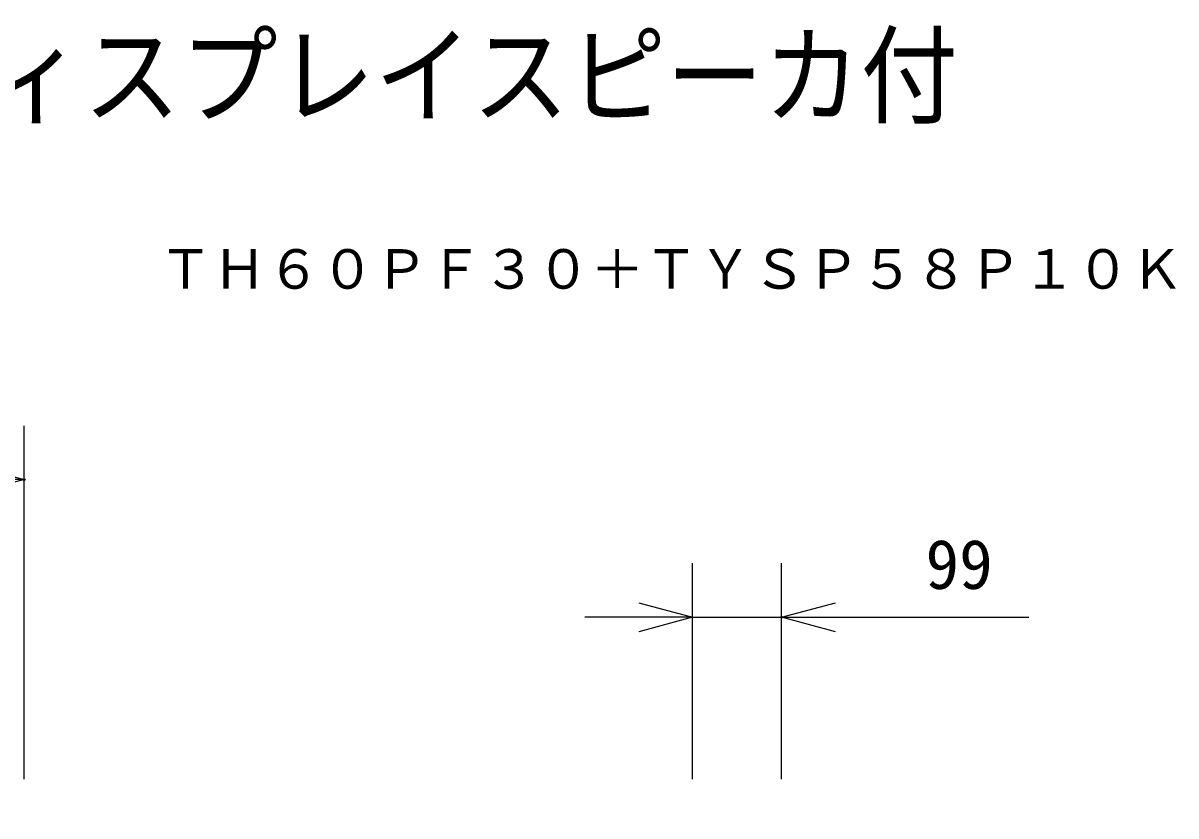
# Model space of a CAD drawing. Units: millimetres, scale not verified. Extents: x -63 to 62, y -57 to 57.
# Drawn here: x 12.48 to 55.2, y 27.39 to 56.78 of the extents above; entities that cross this region are included whole.
import ezdxf
from ezdxf.enums import TextEntityAlignment as Align

# ---------------------------------------------------------------- set-up
doc = ezdxf.new("R2010")
doc.units = ezdxf.units.MM
doc.header["$LTSCALE"] = 0.125
doc.header["$PDMODE"] = 32
doc.header["$PDSIZE"] = 0.0625
for name, color, linetype in [('0-0_0', 7, 'Continuous'), ('0-2_MOJI1', 7, 'Continuous'), ('0-3_TOUROKU', 7, 'Continuous'), ('0-4_DEFPOINTS', 7, 'Continuous'), ('0-6_SUNPO', 7, 'Continuous')]:
    doc.layers.add(name, color=color, linetype=linetype)
doc.styles.add('ＭＳ ゴシック', font='')
doc.styles.get('ＭＳ ゴシック').set_extended_font_data('MS Gothic')

# ---------------------------------------------------------------- blocks, each defined once
blk = doc.blocks.new('_OPEN30')
at = {"layer": '0-0_0'}
blk.add_line((0, 0), (-1, 0), dxfattribs=at)
blk.add_lwpolyline([(-1, 0.26795), (0, 0), (-1, -0.26795)], dxfattribs=at)
blk = doc.blocks.new('D8')
at = {"layer": '0-4_DEFPOINTS'}
for p in [(39.1476, 32.3911), (35.8509, 24.3938), (39.1476, 24.3938)]:
    blk.add_point(p, dxfattribs=at)
at = {"layer": '0-6_SUNPO'}
for p, q in [((35.8509, 26.3938), (35.8509, 34.3911)), ((39.1476, 26.3938), (39.1476, 34.3911)), ((33.8509, 32.3911), (31.8509, 32.3911)), ((35.8509, 32.3911), (39.1476, 32.3911)), ((41.1476, 32.3911), (48.3143, 32.3911))]:
    blk.add_line(p, q, dxfattribs=at)
at = {"layer": '0-6_SUNPO', "xscale": 2, "yscale": 2}
blk.add_blockref('_OPEN30', (35.8509, 32.3911), dxfattribs=at)
at = {"layer": '0-6_SUNPO', "xscale": 2, "yscale": 2, "rotation": 180}
blk.add_blockref('_OPEN30', (39.1476, 32.3911), dxfattribs=at)
at = {"layer": '0-6_SUNPO', "style": 'ＭＳ ゴシック'}
blk.add_text('99', height=1.833, dxfattribs=at).set_placement((44.4809, 32.8911), align=Align.BOTTOM_LEFT)
blk = doc.blocks.new('D6')
at = {"layer": '0-4_DEFPOINTS'}
blk.add_point((11.0811, 37.4931), dxfattribs=at)
at = {"layer": '0-6_SUNPO'}
blk.add_line((11.0811, 26.3938), (11.0811, 39.4931), dxfattribs=at)
at = {"layer": '0-6_SUNPO', "xscale": 2, "yscale": 2}
blk.add_blockref('_OPEN30', (11.0811, 37.4931), dxfattribs=at)

msp = doc.modelspace()

# ---------------------------------------------------------------- block references
at = {"layer": '0-6_SUNPO'}
for name in ['D6', 'D8']:
    msp.add_blockref(name, (1.4388, 2.3656), dxfattribs=at)

# ---------------------------------------------------------------- texts
at = {"layer": '0-2_MOJI1', "style": 'ＭＳ ゴシック', "width": 0.9}
msp.add_text('フルハイビジョンプラズマディスプレイスピーカ付', height=2.933, dxfattribs=at).set_placement((-35.699, 52.4964), align=Align.BOTTOM_LEFT)
at = {"layer": '0-3_TOUROKU', "style": 'ＭＳ ゴシック'}
msp.add_text('ＴＨ６０ＰＦ３０＋ＴＹＳＰ５８Ｐ１０Ｋ', height=1.466, dxfattribs=at).set_placement((17.5009, 46.4964), align=Align.BOTTOM_LEFT)

doc.saveas('drawing.dxf')
